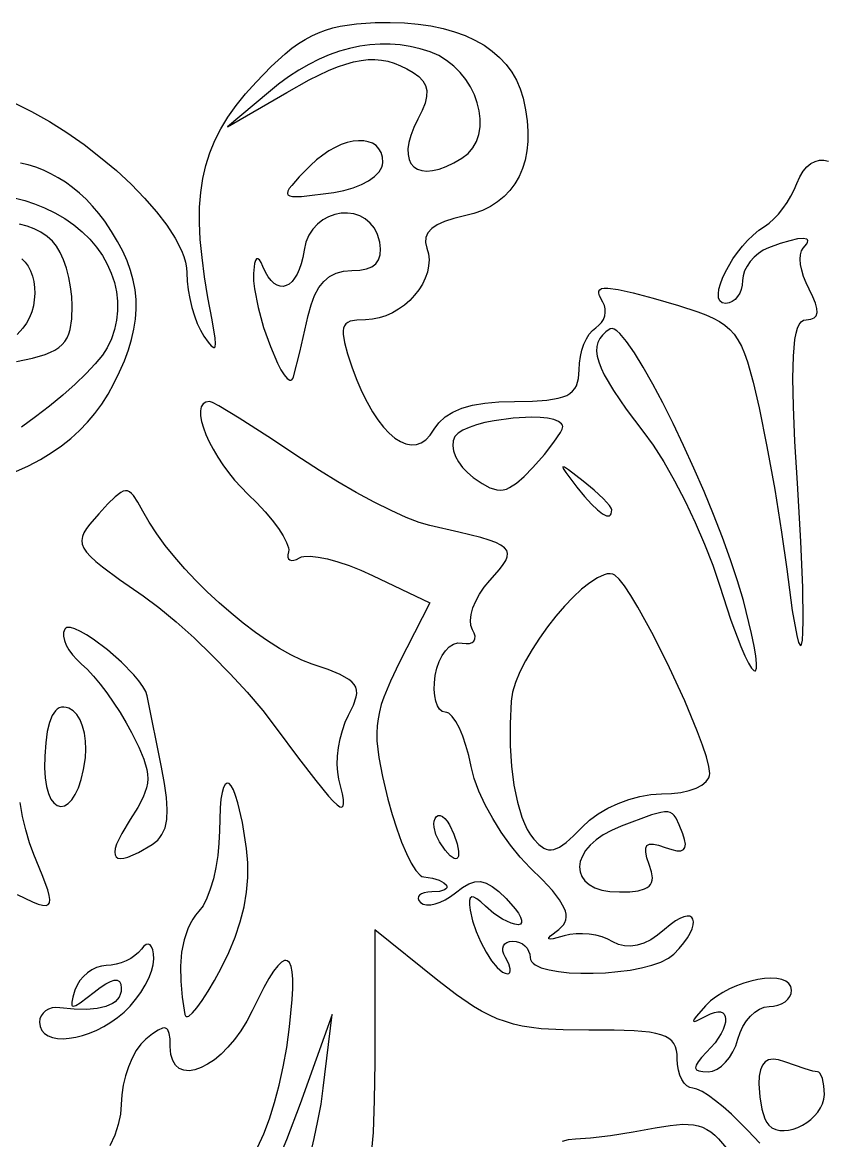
# Model space of a CAD drawing. Header units: millimetres. Extents: x -3.08 to 4.09, y 0 to 4.57.
# Drawn here: x -0.034 to 0.512, y 1.075 to 1.835 of the extents above; entities that cross this region are included whole.
import ezdxf

# ---------------------------------------------------------------- set-up
doc = ezdxf.new("R2010")
doc.units = ezdxf.units.MM

msp = doc.modelspace()

# ---------------------------------------------------------------- linework, layer by layer
at = {"flags": 128}
for points in [[(-0.039614, 1.780695), (-0.027622, 1.774779), (-0.015594, 1.767984), (-0.003678, 1.760439), (0.007979, 1.752275), (0.01923, 1.743622), (0.029927, 1.734609), (0.039923, 1.725367), (0.04907, 1.716026), (0.057221, 1.706715), (0.064229, 1.697565), (0.069946, 1.688706), (0.074225, 1.680268), (0.075779, 1.676247), (0.076918, 1.67238), (0.077624, 1.668683), (0.077878, 1.665173), (0.078144, 1.659553), (0.078836, 1.653653), (0.079909, 1.647649), (0.081314, 1.641717), (0.083005, 1.636033), (0.084935, 1.630773), (0.087056, 1.626113), (0.089323, 1.622229), (0.092232, 1.618154), (0.094475, 1.615561), (0.09607, 1.614488), (0.096632, 1.614535), (0.09704, 1.614977), (0.097403, 1.617067), (0.09718, 1.620797), (0.095059, 1.63334), (0.092191, 1.648492), (0.089881, 1.662566), (0.088143, 1.67565), (0.086994, 1.68783), (0.08645, 1.699191), (0.086527, 1.709819), (0.08724, 1.719802), (0.088606, 1.729225), (0.09064, 1.738175), (0.093358, 1.746737), (0.096777, 1.754997), (0.100912, 1.763043), (0.10578, 1.77096), (0.111395, 1.778834), (0.117774, 1.786751), (0.124934, 1.794798), (0.135233, 1.80543), (0.144718, 1.814089), (0.149274, 1.817737), (0.153768, 1.820964), (0.158248, 1.823792), (0.162762, 1.826246), (0.167356, 1.82835), (0.172079, 1.830126), (0.176978, 1.8316), (0.1821, 1.832794), (0.193203, 1.834441), (0.205767, 1.835257), (0.215961, 1.835375), (0.22569, 1.835019), (0.234942, 1.834197), (0.243706, 1.832914), (0.251969, 1.831176), (0.259719, 1.828989), (0.266944, 1.82636), (0.273632, 1.823295), (0.27977, 1.8198), (0.285348, 1.815881), (0.290352, 1.811544), (0.294771, 1.806796), (0.298592, 1.801642), (0.301804, 1.79609), (0.304394, 1.790144), (0.30635, 1.783812), (0.308033, 1.776045), (0.309116, 1.768563), (0.309611, 1.761384), (0.309525, 1.754526), (0.308868, 1.748008), (0.307648, 1.741847), (0.305876, 1.736062), (0.303559, 1.73067), (0.300707, 1.72569), (0.297329, 1.72114), (0.293433, 1.717038), (0.28903, 1.713402), (0.284128, 1.71025), (0.278736, 1.707601), (0.272862, 1.705472), (0.266517, 1.703882), (0.259174, 1.702152), (0.253019, 1.700137), (0.248048, 1.697836), (0.24426, 1.695246), (0.241652, 1.692366), (0.24022, 1.689194), (0.239963, 1.685728), (0.240878, 1.681965), (0.24199, 1.678031), (0.242397, 1.673974), (0.242145, 1.669845), (0.241277, 1.665695), (0.239838, 1.661579), (0.237874, 1.657547), (0.235429, 1.653651), (0.232547, 1.649944), (0.229273, 1.646478), (0.225652, 1.643305), (0.221729, 1.640478), (0.217548, 1.638047), (0.213154, 1.636066), (0.208592, 1.634586), (0.203907, 1.63366), (0.199142, 1.63334), (0.193294, 1.6331), (0.188925, 1.632226), (0.187276, 1.631478), (0.185973, 1.630484), (0.185009, 1.629216), (0.184375, 1.627644), (0.184063, 1.625739), (0.184067, 1.623472), (0.184986, 1.617736), (0.187069, 1.610205), (0.190253, 1.600646), (0.193432, 1.592155), (0.196796, 1.58434), (0.200314, 1.577223), (0.203956, 1.570828), (0.207691, 1.565179), (0.211487, 1.560297), (0.215313, 1.556207), (0.219139, 1.552932), (0.222933, 1.550495), (0.226664, 1.548919), (0.230302, 1.548228), (0.233816, 1.548444), (0.237174, 1.549592), (0.240345, 1.551694), (0.243298, 1.554773), (0.246003, 1.558854), (0.249184, 1.563356), (0.253356, 1.567232), (0.258543, 1.570489), (0.264765, 1.573137), (0.272047, 1.575182), (0.280411, 1.576633), (0.28988, 1.577498), (0.300475, 1.577784), (0.31271, 1.577984), (0.32254, 1.578662), (0.330205, 1.579936), (0.3333, 1.580832), (0.335942, 1.581922), (0.338163, 1.583219), (0.33999, 1.584738), (0.341455, 1.586494), (0.342587, 1.588501), (0.343415, 1.590775), (0.34397, 1.59333), (0.344378, 1.59934), (0.344609, 1.603819), (0.345269, 1.608271), (0.346314, 1.612579), (0.347696, 1.616628), (0.349369, 1.620301), (0.351286, 1.623481), (0.353402, 1.626051), (0.35567, 1.627896), (0.357807, 1.629507), (0.359549, 1.631418), (0.360875, 1.633559), (0.361765, 1.635857), (0.362199, 1.638243), (0.362156, 1.640646), (0.361616, 1.642993), (0.360559, 1.645215), (0.358279, 1.649597), (0.35782, 1.651299), (0.357866, 1.652672), (0.358456, 1.653715), (0.359629, 1.654426), (0.361423, 1.654803), (0.363878, 1.654843), (0.370925, 1.653911), (0.381078, 1.651613), (0.394649, 1.647937), (0.411948, 1.642868), (0.425072, 1.638665), (0.43056, 1.636594), (0.435412, 1.634439), (0.439692, 1.632121), (0.443462, 1.629562), (0.446783, 1.626683), (0.449717, 1.623406), (0.452326, 1.619652), (0.454671, 1.615342), (0.456816, 1.610399), (0.458821, 1.604743), (0.46266, 1.590979), (0.466684, 1.573423), (0.471987, 1.54722), (0.477298, 1.517837), (0.482, 1.488865), (0.485475, 1.463896), (0.489252, 1.435801), (0.492316, 1.418678), (0.493564, 1.414096), (0.494614, 1.412096), (0.495063, 1.412047), (0.49546, 1.412624), (0.496093, 1.415625), (0.496509, 1.421046), (0.4967, 1.428833), (0.496382, 1.45129), (0.495084, 1.482566), (0.492753, 1.522229)], [(0.264795, 1.74309), (0.268917, 1.746319), (0.272179, 1.750156), (0.274607, 1.754509), (0.27623, 1.759282), (0.277077, 1.764383), (0.277174, 1.769717), (0.276551, 1.77519), (0.275236, 1.78071), (0.273256, 1.786181), (0.27064, 1.791511), (0.267416, 1.796605), (0.263611, 1.801369), (0.259255, 1.805711), (0.254375, 1.809535), (0.248999, 1.812748), (0.243156, 1.815257), (0.236416, 1.817354), (0.229638, 1.818937), (0.222826, 1.820008), (0.215984, 1.820568), (0.209117, 1.820618), (0.20223, 1.820159), (0.195328, 1.819192), (0.188415, 1.817718), (0.181495, 1.815739), (0.174573, 1.813256), (0.167655, 1.810269), (0.160744, 1.80678), (0.153845, 1.80279), (0.146963, 1.7983), (0.140102, 1.793312), (0.133267, 1.787826), (0.105489, 1.764479), (0.145684, 1.787798), (0.160917, 1.796232), (0.174195, 1.802631), (0.180205, 1.805084), (0.185853, 1.807049), (0.19118, 1.80853), (0.196229, 1.809536), (0.201041, 1.810073), (0.205658, 1.810147), (0.210123, 1.809765), (0.214477, 1.808933), (0.218762, 1.807659), (0.223021, 1.805948), (0.227296, 1.803807), (0.231628, 1.801243), (0.23539, 1.798502), (0.23817, 1.795609), (0.239979, 1.792466), (0.240826, 1.788974), (0.240722, 1.785034), (0.239675, 1.780549), (0.237696, 1.77542), (0.234795, 1.769548), (0.232024, 1.763857), (0.230002, 1.75859), (0.228701, 1.753772), (0.228092, 1.749428), (0.228148, 1.745581), (0.228843, 1.742257), (0.230147, 1.739479), (0.232034, 1.737272), (0.234477, 1.735661), (0.237446, 1.734668), (0.240916, 1.73432), (0.244857, 1.73464), (0.249244, 1.735653), (0.254047, 1.737382), (0.25924, 1.739853), (0.264795, 1.74309)], [(0.211045, 1.740146), (0.210729, 1.74377), (0.209816, 1.746885), (0.208353, 1.749491), (0.206391, 1.751592), (0.203979, 1.753189), (0.201166, 1.754284), (0.198001, 1.754879), (0.194534, 1.754977), (0.190815, 1.754579), (0.186891, 1.753688), (0.182814, 1.752305), (0.178631, 1.750433), (0.174392, 1.748073), (0.170148, 1.745228), (0.165946, 1.7419), (0.161837, 1.73809), (0.154256, 1.730395), (0.149075, 1.724629), (0.147436, 1.72241), (0.146459, 1.720602), (0.146166, 1.719181), (0.146576, 1.718123), (0.147712, 1.717404), (0.149593, 1.717), (0.155676, 1.717041), (0.177712, 1.719854), (0.184499, 1.721158), (0.190789, 1.722968), (0.196455, 1.725206), (0.201373, 1.727797), (0.205416, 1.730662), (0.20846, 1.733727), (0.210378, 1.736914), (0.210875, 1.738529), (0.211045, 1.740146)], [(0.492753, 1.522229), (0.491059, 1.550646), (0.490029, 1.57433), (0.489678, 1.593573), (0.490022, 1.608665), (0.491077, 1.619896), (0.491875, 1.624156), (0.492857, 1.627559), (0.494024, 1.630143), (0.495378, 1.631943), (0.496921, 1.632997), (0.498656, 1.63334), (0.501774, 1.633623), (0.504067, 1.634494), (0.505539, 1.635991), (0.506194, 1.638147), (0.506035, 1.641), (0.505066, 1.644584), (0.50329, 1.648936), (0.500712, 1.65409), (0.498623, 1.658408), (0.49695, 1.662712), (0.495712, 1.666888), (0.494923, 1.670823), (0.494603, 1.674402), (0.494766, 1.677512), (0.495431, 1.680038), (0.496614, 1.681868), (0.499081, 1.684785), (0.499681, 1.685935), (0.499869, 1.68688), (0.499655, 1.687619), (0.499045, 1.688152), (0.496675, 1.6886), (0.492825, 1.688225), (0.487562, 1.687024), (0.480951, 1.684998), (0.473059, 1.682146), (0.469528, 1.680475), (0.466235, 1.678306), (0.463252, 1.67573), (0.460649, 1.672837), (0.4585, 1.669718), (0.456875, 1.666466), (0.455848, 1.66317), (0.455489, 1.659923), (0.455254, 1.656814), (0.454581, 1.653914), (0.453517, 1.651286), (0.452109, 1.648994), (0.450405, 1.647102), (0.448452, 1.645671), (0.446298, 1.644767), (0.443989, 1.644451), (0.441654, 1.644899), (0.44008, 1.64618), (0.439217, 1.648194), (0.439016, 1.650844), (0.439429, 1.654034), (0.440405, 1.657664), (0.441896, 1.661638), (0.443852, 1.665857), (0.448964, 1.674643), (0.452021, 1.679014), (0.455347, 1.68324), (0.458892, 1.687224), (0.462607, 1.690867), (0.466443, 1.694073), (0.47035, 1.696743), (0.473435, 1.698929), (0.476608, 1.701773), (0.479778, 1.705154), (0.482856, 1.708953), (0.48575, 1.713049), (0.488372, 1.717323), (0.49063, 1.721654), (0.492434, 1.725923), (0.494419, 1.730464), (0.496702, 1.734213), (0.49923, 1.737186), (0.501952, 1.739401), (0.504819, 1.740875), (0.507778, 1.741625), (0.510779, 1.741667), (0.513771, 1.741019)], [(-0.038267, 1.530134), (-0.029691, 1.534132), (-0.02171, 1.538361), (-0.014294, 1.54284), (-0.007412, 1.547589), (-0.001036, 1.552626), (0.004865, 1.557972), (0.01032, 1.563644), (0.015359, 1.569663), (0.020013, 1.576048), (0.02431, 1.582818), (0.028281, 1.589993), (0.032118, 1.597819), (0.035398, 1.605393), (0.03812, 1.612743), (0.040283, 1.619895), (0.041884, 1.626877), (0.042922, 1.633715), (0.043396, 1.640438), (0.043304, 1.647073), (0.042644, 1.653645), (0.041415, 1.660184), (0.039616, 1.666715), (0.037244, 1.673266), (0.034298, 1.679865), (0.030777, 1.686537), (0.02668, 1.693312), (0.022003, 1.700215), (0.017957, 1.705578), (0.013738, 1.710562), (0.009357, 1.715168), (0.00483, 1.719396), (0.000168, 1.723248), (-0.004615, 1.726725), (-0.009505, 1.729828), (-0.01449, 1.732557), (-0.019556, 1.734914), (-0.024689, 1.7369), (-0.029877, 1.738515), (-0.035106, 1.739762)], [(-0.038522, 1.716015), (-0.032187, 1.714367), (-0.02565, 1.712133), (-0.018894, 1.709317), (-0.0119, 1.705923), (-0.005126, 1.702054), (0.001116, 1.697743), (0.00681, 1.693033), (0.011941, 1.687963), (0.016493, 1.682577), (0.020449, 1.676913), (0.023794, 1.671015), (0.026512, 1.664922), (0.028587, 1.658675), (0.030003, 1.652317), (0.030744, 1.645888), (0.030794, 1.639429), (0.030137, 1.632982), (0.028758, 1.626586), (0.02664, 1.620285), (0.023767, 1.614118), (0.020517, 1.609178), (0.015635, 1.603287), (0.009359, 1.596665), (0.001929, 1.589533), (-0.006418, 1.582111), (-0.015442, 1.57462), (-0.024904, 1.56728), (-0.034566, 1.560312)], [(0.160281, 1.636118), (0.162245, 1.643524), (0.164645, 1.649845), (0.167512, 1.655112), (0.170873, 1.659354), (0.174758, 1.662601), (0.179197, 1.664883), (0.184218, 1.666231), (0.18985, 1.666673), (0.195298, 1.666958), (0.199838, 1.667823), (0.203487, 1.669284), (0.20626, 1.671359), (0.208174, 1.674063), (0.209245, 1.677414), (0.209488, 1.681426), (0.20892, 1.686118), (0.207465, 1.691199), (0.205276, 1.695502), (0.202459, 1.699039), (0.199122, 1.701822), (0.195372, 1.703861), (0.191316, 1.705169), (0.187062, 1.705757), (0.182715, 1.705637), (0.178384, 1.70482), (0.174175, 1.703317), (0.170195, 1.701141), (0.166553, 1.698303), (0.163354, 1.694815), (0.160705, 1.690687), (0.158715, 1.685933), (0.157489, 1.680562), (0.156637, 1.675708), (0.155545, 1.671361), (0.154239, 1.667531), (0.152745, 1.664228), (0.151089, 1.661463), (0.149296, 1.659246), (0.147392, 1.657587), (0.145403, 1.656496), (0.143354, 1.655984), (0.141271, 1.65606), (0.13918, 1.656735), (0.137107, 1.658019), (0.135076, 1.659923), (0.133115, 1.662456), (0.131249, 1.665628), (0.129503, 1.669451), (0.128254, 1.672178), (0.127109, 1.673936), (0.126078, 1.674735), (0.125173, 1.674581), (0.124405, 1.673485), (0.123784, 1.671453), (0.123031, 1.664618), (0.123106, 1.659785), (0.123702, 1.654227), (0.126201, 1.641609), (0.130004, 1.628109), (0.134588, 1.615071), (0.139431, 1.603841), (0.141786, 1.599324), (0.14401, 1.595764), (0.146036, 1.593329), (0.1478, 1.592186), (0.148564, 1.592152), (0.149237, 1.592504), (0.149812, 1.593263), (0.150281, 1.594451), (0.154562, 1.611274), (0.160281, 1.636118)], [(-0.037997, 1.605007), (-0.027104, 1.607298), (-0.018459, 1.609793), (-0.014903, 1.611194), (-0.011817, 1.612737), (-0.00917, 1.614453), (-0.006933, 1.616373), (-0.005073, 1.618527), (-0.003561, 1.620946), (-0.002365, 1.62366), (-0.001456, 1.6267), (-0.000373, 1.63388), (-0.000066, 1.642729), (-0.000338, 1.649149), (-0.001118, 1.655666), (-0.002351, 1.662097), (-0.003983, 1.668264), (-0.005958, 1.673985), (-0.008222, 1.67908), (-0.010721, 1.68337), (-0.0134, 1.686673), (-0.017145, 1.689931), (-0.021332, 1.692706), (-0.025895, 1.695002), (-0.030767, 1.696821), (-0.035884, 1.698169)], [(-0.034262, 1.674637), (-0.031989, 1.672378), (-0.030038, 1.669633), (-0.02842, 1.666472), (-0.02715, 1.662967), (-0.02624, 1.659189), (-0.025704, 1.655208), (-0.025554, 1.651096), (-0.025805, 1.646924), (-0.026469, 1.642763), (-0.02756, 1.638683), (-0.029091, 1.634757), (-0.031075, 1.631054), (-0.033525, 1.627646), (-0.03753, 1.623321)], [(0.456003, 1.442534), (0.452117, 1.455813), (0.447366, 1.470144), (0.441885, 1.485251), (0.435809, 1.50086), (0.429272, 1.516695), (0.42241, 1.532481), (0.415357, 1.547944), (0.408248, 1.562807), (0.401218, 1.576796), (0.394402, 1.589636), (0.387935, 1.601051), (0.38195, 1.610767), (0.376585, 1.618508), (0.371972, 1.623999), (0.36999, 1.625815), (0.368247, 1.626965), (0.36676, 1.627416), (0.365545, 1.627132), (0.36266, 1.625116), (0.3603, 1.622934), (0.358474, 1.620556), (0.357192, 1.617949), (0.356463, 1.615084), (0.356298, 1.611929), (0.356706, 1.608454), (0.357698, 1.604628), (0.359282, 1.60042), (0.36147, 1.5958), (0.367693, 1.585198), (0.376447, 1.572576), (0.387809, 1.557687), (0.394699, 1.548148), (0.401904, 1.536732), (0.409211, 1.52387), (0.416406, 1.509991), (0.423275, 1.495526), (0.429606, 1.480904), (0.435183, 1.466555), (0.439795, 1.452909), (0.447594, 1.429078), (0.454265, 1.411353), (0.457096, 1.404831), (0.459547, 1.399899), (0.461586, 1.396576), (0.46318, 1.394883), (0.4638, 1.394655), (0.464297, 1.394842), (0.464903, 1.396473), (0.464967, 1.399796), (0.464455, 1.404833), (0.463335, 1.411605), (0.461575, 1.420132), (0.456003, 1.442534)], [(0.294378, 1.200007), (0.293238, 1.202239), (0.292638, 1.204321), (0.292558, 1.206208), (0.292979, 1.207854), (0.29388, 1.209213), (0.295241, 1.210241), (0.297044, 1.210891), (0.299267, 1.211118), (0.301631, 1.210891), (0.303838, 1.210241), (0.305838, 1.209213), (0.307583, 1.207854), (0.309025, 1.206208), (0.310115, 1.204321), (0.310804, 1.202239), (0.311045, 1.200007), (0.31128, 1.198584), (0.311966, 1.197264), (0.313078, 1.196046), (0.314587, 1.194928), (0.31869, 1.192995), (0.324061, 1.191459), (0.330483, 1.190316), (0.337742, 1.18956), (0.34562, 1.189186), (0.353903, 1.189191), (0.362374, 1.189568), (0.370817, 1.190312), (0.379018, 1.19142), (0.38676, 1.192886), (0.393827, 1.194704), (0.400004, 1.196871), (0.405074, 1.199381), (0.408823, 1.202229), (0.412488, 1.206131), (0.415536, 1.209849), (0.417984, 1.213343), (0.419846, 1.216568), (0.42114, 1.219484), (0.421881, 1.222046), (0.422086, 1.224214), (0.421771, 1.225944), (0.420951, 1.227195), (0.419643, 1.227923), (0.417863, 1.228086), (0.415627, 1.227643), (0.412952, 1.22655), (0.409853, 1.224765), (0.406346, 1.222247), (0.402448, 1.218951), (0.397738, 1.215083), (0.393048, 1.212007), (0.388414, 1.20973), (0.383873, 1.208262), (0.37946, 1.207611), (0.375211, 1.207785), (0.371163, 1.208794), (0.36735, 1.210646), (0.363895, 1.212444), (0.359974, 1.213902), (0.355723, 1.215004), (0.351278, 1.215732), (0.346773, 1.216071), (0.342347, 1.216005), (0.338133, 1.215517), (0.334267, 1.21459), (0.326867, 1.212568), (0.324801, 1.21232), (0.323814, 1.212593), (0.3239, 1.213396), (0.32505, 1.214738), (0.330517, 1.219076), (0.332293, 1.220525), (0.333704, 1.222057), (0.334744, 1.22369), (0.335405, 1.225437), (0.33568, 1.227315), (0.335562, 1.229339), (0.335044, 1.231523), (0.33412, 1.233883), (0.33102, 1.239195), (0.326207, 1.245394), (0.319623, 1.252606), (0.311212, 1.260951), (0.304395, 1.268101), (0.297762, 1.276229), (0.291478, 1.285052), (0.285708, 1.294288), (0.280616, 1.303656), (0.276368, 1.312873), (0.273127, 1.321658), (0.271059, 1.329729), (0.269447, 1.33715), (0.267524, 1.344074), (0.265362, 1.350348), (0.263033, 1.355821), (0.260608, 1.360342), (0.258158, 1.363758), (0.255757, 1.365919), (0.254597, 1.366482), (0.253475, 1.366673), (0.251413, 1.367184), (0.24964, 1.368646), (0.248185, 1.370958), (0.247074, 1.374017), (0.246337, 1.377721), (0.246001, 1.381966), (0.246093, 1.386651), (0.246642, 1.391673), (0.247703, 1.396633), (0.249263, 1.401139), (0.251248, 1.405102), (0.253581, 1.408432), (0.256189, 1.411038), (0.258996, 1.412832), (0.261926, 1.413721), (0.264906, 1.413618), (0.267668, 1.413246), (0.269947, 1.413376), (0.271714, 1.413972), (0.272941, 1.414996), (0.2736, 1.416413), (0.273664, 1.418184), (0.273104, 1.420274), (0.271892, 1.422646), (0.270784, 1.425509), (0.27051, 1.429021), (0.271022, 1.433042), (0.272272, 1.437437), (0.274212, 1.442069), (0.276792, 1.446802), (0.279966, 1.451498), (0.283684, 1.456021), (0.290378, 1.463693), (0.29281, 1.466888), (0.29456, 1.469722), (0.295575, 1.472243), (0.295801, 1.474501), (0.295184, 1.476545), (0.293672, 1.478423), (0.291209, 1.480186), (0.287744, 1.481882), (0.283221, 1.483561), (0.277588, 1.485271), (0.262776, 1.488982), (0.242878, 1.493409), (0.235812, 1.495484), (0.226933, 1.498958), (0.216601, 1.503646), (0.205172, 1.509363), (0.193004, 1.51592), (0.180454, 1.523134), (0.167881, 1.530817), (0.155642, 1.538784), (0.132796, 1.553925), (0.113416, 1.566326), (0.099552, 1.574706), (0.095329, 1.576988), (0.093253, 1.577784), (0.090684, 1.57734), (0.088828, 1.57606), (0.087653, 1.574024), (0.087126, 1.57131), (0.087215, 1.567999), (0.087885, 1.564169), (0.089105, 1.5599), (0.090842, 1.555271), (0.093062, 1.550361), (0.095732, 1.54525), (0.098821, 1.540017), (0.102294, 1.534741), (0.10612, 1.529502), (0.110264, 1.524379), (0.114694, 1.519452), (0.119378, 1.514798), (0.125454, 1.50884), (0.131001, 1.502864), (0.135908, 1.49703), (0.140061, 1.4915), (0.143347, 1.486433), (0.145654, 1.48199), (0.146868, 1.478331), (0.147031, 1.476846), (0.146878, 1.475618), (0.146481, 1.473621), (0.14653, 1.472018), (0.146993, 1.470823), (0.14784, 1.470055), (0.14904, 1.46973), (0.150562, 1.469864), (0.152375, 1.470474), (0.154448, 1.471576), (0.155733, 1.472149), (0.157379, 1.472516), (0.161651, 1.47266), (0.16706, 1.472056), (0.173404, 1.470755), (0.180479, 1.468804), (0.188082, 1.466254), (0.19601, 1.463152), (0.204059, 1.459548), (0.243045, 1.440965), (0.222184, 1.400062), (0.216141, 1.387665), (0.211663, 1.376855), (0.209994, 1.371834), (0.208694, 1.366956), (0.207757, 1.362136), (0.207177, 1.35729), (0.206945, 1.352333), (0.207055, 1.34718), (0.208274, 1.335951), (0.210775, 1.322924), (0.214503, 1.307423), (0.217383, 1.297013), (0.220508, 1.287262), (0.223779, 1.278384), (0.227095, 1.270599), (0.230358, 1.264121), (0.233466, 1.259167), (0.236321, 1.255955), (0.237622, 1.25507), (0.238823, 1.254701), (0.244732, 1.253814), (0.249353, 1.252443), (0.252584, 1.250774), (0.254324, 1.248993), (0.254605, 1.248118), (0.254475, 1.247284), (0.253922, 1.246515), (0.252934, 1.245834), (0.249602, 1.244828), (0.244378, 1.244451), (0.241546, 1.244305), (0.239186, 1.243886), (0.237329, 1.243225), (0.236007, 1.24235), (0.235251, 1.241292), (0.235093, 1.24008), (0.235565, 1.238743), (0.236698, 1.237312), (0.238472, 1.236159), (0.240784, 1.235627), (0.243534, 1.23569), (0.246626, 1.236321), (0.249963, 1.237491), (0.253446, 1.239174), (0.256978, 1.241341), (0.260462, 1.243965), (0.265207, 1.247581), (0.269483, 1.250061), (0.273462, 1.251386), (0.277312, 1.251536), (0.281206, 1.250492), (0.285313, 1.248233), (0.289804, 1.24474), (0.29485, 1.239993), (0.300989, 1.233092), (0.303112, 1.230075), (0.304561, 1.227444), (0.305301, 1.225271), (0.305302, 1.223629), (0.304528, 1.222591), (0.302948, 1.222229), (0.300744, 1.222485), (0.298194, 1.22322), (0.292416, 1.225918), (0.286342, 1.229911), (0.280698, 1.234784), (0.277503, 1.237817), (0.274911, 1.239899), (0.272893, 1.241023), (0.271423, 1.241182), (0.270473, 1.240367), (0.270014, 1.238572), (0.27002, 1.235787), (0.270462, 1.232007), (0.272008, 1.224942), (0.274449, 1.217612), (0.277568, 1.210389), (0.281146, 1.203644), (0.284964, 1.19775), (0.288805, 1.193079), (0.292451, 1.190003), (0.294133, 1.18918), (0.295684, 1.188896), (0.29666, 1.189122), (0.2973, 1.189772), (0.29761, 1.1908), (0.297593, 1.192159), (0.296606, 1.195692), (0.294378, 1.200007)], [(0.333267, 1.560646), (0.333079, 1.561703), (0.332529, 1.562657), (0.330437, 1.564267), (0.32717, 1.56549), (0.322909, 1.566344), (0.317836, 1.566846), (0.312129, 1.567012), (0.299541, 1.566402), (0.28659, 1.56465), (0.28043, 1.563387), (0.27472, 1.561888), (0.269642, 1.56017), (0.265376, 1.558249), (0.262103, 1.556143), (0.260003, 1.553868), (0.258827, 1.550996), (0.258536, 1.547728), (0.259078, 1.544177), (0.260401, 1.540458), (0.262454, 1.536684), (0.265185, 1.532969), (0.268543, 1.529428), (0.272475, 1.526173), (0.278546, 1.52201), (0.283778, 1.519185), (0.286165, 1.51829), (0.288446, 1.517747), (0.290656, 1.517561), (0.29283, 1.517739), (0.295001, 1.518287), (0.297205, 1.51921), (0.30185, 1.522205), (0.307042, 1.52677), (0.313059, 1.532951), (0.320904, 1.541841), (0.32733, 1.550027), (0.331672, 1.5566), (0.332855, 1.558995), (0.333267, 1.560646)], [(0.3666, 1.504201), (0.366204, 1.505354), (0.365066, 1.507032), (0.360889, 1.511642), (0.354706, 1.517393), (0.347156, 1.523646), (0.337122, 1.531299), (0.33444, 1.533039), (0.333267, 1.53334), (0.333568, 1.532167), (0.335308, 1.529485), (0.342962, 1.519451), (0.348144, 1.513105), (0.352778, 1.507971), (0.356819, 1.504077), (0.360224, 1.501451), (0.362948, 1.500122), (0.364041, 1.499953), (0.364948, 1.500119), (0.365663, 1.500623), (0.36618, 1.501469), (0.3666, 1.504201)], [(0.181225, 1.32109), (0.180361, 1.325785), (0.180031, 1.331054), (0.180207, 1.336718), (0.180864, 1.342597), (0.181974, 1.348512), (0.183511, 1.354285), (0.185446, 1.359737), (0.187753, 1.364687), (0.191075, 1.37144), (0.192938, 1.376977), (0.193263, 1.379372), (0.193154, 1.381561), (0.192585, 1.383578), (0.191534, 1.385455), (0.189978, 1.387224), (0.187893, 1.38892), (0.182042, 1.392218), (0.173794, 1.395614), (0.162962, 1.399368), (0.15595, 1.402064), (0.148508, 1.405633), (0.140724, 1.409995), (0.132684, 1.415072), (0.124475, 1.420786), (0.116185, 1.427058), (0.1079, 1.433809), (0.099708, 1.440962), (0.091695, 1.448437), (0.083948, 1.456156), (0.076555, 1.46404), (0.069602, 1.472012), (0.063177, 1.479993), (0.057365, 1.487903), (0.052255, 1.495666), (0.047934, 1.503201), (0.044551, 1.509388), (0.041662, 1.51378), (0.040309, 1.515297), (0.038968, 1.51636), (0.0376, 1.516965), (0.036168, 1.517111), (0.034635, 1.516795), (0.032964, 1.516015), (0.029057, 1.513057), (0.024146, 1.508217), (0.017934, 1.501479), (0.011831, 1.494446), (0.009578, 1.491415), (0.00791, 1.48861), (0.006868, 1.485957), (0.006491, 1.483382), (0.006818, 1.480812), (0.00789, 1.478173), (0.009747, 1.475392), (0.012427, 1.472394), (0.015972, 1.469107), (0.02042, 1.465455), (0.032187, 1.456768), (0.048045, 1.445743), (0.058853, 1.437741), (0.070552, 1.428076), (0.08277, 1.417115), (0.095135, 1.405229), (0.107276, 1.392785), (0.118822, 1.380153), (0.129401, 1.367701), (0.138642, 1.355798), (0.153735, 1.335414), (0.165442, 1.320098), (0.17406, 1.309609), (0.177304, 1.306099), (0.179887, 1.303705), (0.181846, 1.302396), (0.183219, 1.302143), (0.184043, 1.302915), (0.184355, 1.304681), (0.184192, 1.307412), (0.183591, 1.311078), (0.181225, 1.32109)], [(0.400364, 1.311118), (0.407223, 1.311386), (0.4135, 1.312161), (0.419092, 1.313399), (0.423896, 1.315057), (0.427807, 1.31709), (0.430724, 1.319456), (0.432541, 1.322109), (0.433005, 1.32353), (0.433156, 1.325007), (0.432554, 1.329721), (0.430891, 1.336194), (0.428297, 1.344155), (0.424902, 1.353333), (0.416223, 1.374256), (0.405892, 1.396797), (0.394944, 1.418787), (0.384414, 1.438059), (0.37963, 1.446), (0.375338, 1.452448), (0.37167, 1.457133), (0.368753, 1.459784), (0.367227, 1.460446), (0.365494, 1.460694), (0.36357, 1.460548), (0.361472, 1.460027), (0.356816, 1.457944), (0.351659, 1.454603), (0.346129, 1.450162), (0.34036, 1.44478), (0.33448, 1.438616), (0.328621, 1.43183), (0.322914, 1.424578), (0.31749, 1.417021), (0.312478, 1.409317), (0.308011, 1.401624), (0.304219, 1.394102), (0.301232, 1.386909), (0.299181, 1.380204), (0.298198, 1.374146), (0.297486, 1.358637), (0.297589, 1.343817), (0.298476, 1.329881), (0.300113, 1.317026), (0.302468, 1.305449), (0.305508, 1.295347), (0.307276, 1.29091), (0.309202, 1.286916), (0.311284, 1.283389), (0.313517, 1.280354), (0.316974, 1.276673), (0.320313, 1.274259), (0.321986, 1.27354), (0.323686, 1.273152), (0.325434, 1.273101), (0.327248, 1.27339), (0.331152, 1.275012), (0.33555, 1.278055), (0.340598, 1.282559), (0.346448, 1.288562), (0.351432, 1.29322), (0.357284, 1.297506), (0.363821, 1.301345), (0.370859, 1.304658), (0.378216, 1.307368), (0.385707, 1.3094), (0.393151, 1.310676), (0.400364, 1.311118)], [(0.05417, 1.276729), (0.058013, 1.279761), (0.059595, 1.281537), (0.060952, 1.28351), (0.063003, 1.288123), (0.064186, 1.293748), (0.064517, 1.300534), (0.064016, 1.308629), (0.062699, 1.318182), (0.060587, 1.32934), (0.050795, 1.377784), (0.049858, 1.380742), (0.047967, 1.38418), (0.045254, 1.387992), (0.041849, 1.39207), (0.033493, 1.400603), (0.023949, 1.408925), (0.014268, 1.416186), (0.009704, 1.419152), (0.0055, 1.421532), (0.001787, 1.423222), (-0.001304, 1.424113), (-0.003642, 1.4241), (-0.004487, 1.423721), (-0.005094, 1.423076), (-0.005918, 1.420886), (-0.006003, 1.418277), (-0.005398, 1.415346), (-0.00415, 1.412192), (-0.002305, 1.408913), (0.00009, 1.405605), (0.002986, 1.402368), (0.006337, 1.399298), (0.010147, 1.395759), (0.014359, 1.391186), (0.018834, 1.38577), (0.023432, 1.379703), (0.03244, 1.366378), (0.036571, 1.359504), (0.040267, 1.352743), (0.045156, 1.342908), (0.048629, 1.334723), (0.050678, 1.327711), (0.051166, 1.324497), (0.051295, 1.321397), (0.051064, 1.318353), (0.050472, 1.315305), (0.048201, 1.30896), (0.044473, 1.301884), (0.039281, 1.293604), (0.033612, 1.284248), (0.03015, 1.276901), (0.029238, 1.27399), (0.028867, 1.271592), (0.029034, 1.269712), (0.029736, 1.268354), (0.030968, 1.267521), (0.032728, 1.267217), (0.035012, 1.267447), (0.037816, 1.268213), (0.044973, 1.271373), (0.05417, 1.276729)], [(0.008864, 1.335548), (0.009256, 1.341396), (0.009054, 1.347041), (0.0083, 1.352352), (0.007038, 1.357199), (0.005309, 1.361452), (0.003157, 1.36498), (0.000624, 1.367653), (-0.002247, 1.36934), (-0.004058, 1.369887), (-0.005759, 1.370102), (-0.00735, 1.369984), (-0.008833, 1.36953), (-0.01021, 1.368736), (-0.011483, 1.367599), (-0.013719, 1.364286), (-0.015554, 1.359568), (-0.017001, 1.35342), (-0.01807, 1.34582), (-0.018775, 1.336743), (-0.018916, 1.328862), (-0.018492, 1.322008), (-0.017568, 1.316185), (-0.016214, 1.311394), (-0.014497, 1.307639), (-0.012486, 1.304923), (-0.010247, 1.303249), (-0.007851, 1.302619), (-0.005364, 1.303038), (-0.002854, 1.304507), (-0.000391, 1.307029), (0.00196, 1.310608), (0.004128, 1.315246), (0.006047, 1.320947), (0.007649, 1.327714), (0.008864, 1.335548)], [(0.118489, 1.273937), (0.115634, 1.291718), (0.112567, 1.305086), (0.11101, 1.310078), (0.109469, 1.313923), (0.107966, 1.316605), (0.106524, 1.318109), (0.105166, 1.318421), (0.103915, 1.317526), (0.102794, 1.31541), (0.101825, 1.312056), (0.101032, 1.307451), (0.100437, 1.30158), (0.099934, 1.285979), (0.09965, 1.277654), (0.098838, 1.269309), (0.097553, 1.261167), (0.095854, 1.253453), (0.093796, 1.24639), (0.091438, 1.240203), (0.088835, 1.235117), (0.086045, 1.231354), (0.083823, 1.228761), (0.081816, 1.225904), (0.080023, 1.222787), (0.078445, 1.219417), (0.075939, 1.211935), (0.074302, 1.203501), (0.07354, 1.19416), (0.073658, 1.183953), (0.074663, 1.172925), (0.076559, 1.161118), (0.076892, 1.160207), (0.077445, 1.159756), (0.078205, 1.159749), (0.079161, 1.160169), (0.081604, 1.162227), (0.084675, 1.1658), (0.088271, 1.170759), (0.092291, 1.176975), (0.096634, 1.184318), (0.101198, 1.192659), (0.106373, 1.203234), (0.11069, 1.213705), (0.114148, 1.224063), (0.116745, 1.234304), (0.118478, 1.244418), (0.119348, 1.2544), (0.119352, 1.264242), (0.118489, 1.273937)], [(-0.037527, 1.24269), (-0.027155, 1.237775), (-0.02326, 1.236263), (-0.020177, 1.235417), (-0.01787, 1.235267), (-0.016304, 1.23584), (-0.015443, 1.237164), (-0.01525, 1.239268), (-0.01569, 1.242179), (-0.016727, 1.245925), (-0.020446, 1.256037), (-0.026122, 1.269826), (-0.029087, 1.277825), (-0.031661, 1.286589), (-0.033803, 1.295835), (-0.035469, 1.305276)], [(0.249475, 1.278521), (0.247049, 1.283538), (0.245857, 1.288444), (0.245746, 1.290678), (0.245968, 1.292673), (0.246532, 1.294357), (0.247448, 1.295659), (0.248643, 1.296375), (0.250018, 1.296365), (0.251525, 1.295679), (0.253114, 1.294366), (0.254738, 1.292474), (0.256346, 1.290052), (0.259323, 1.283812), (0.261506, 1.277235), (0.262495, 1.272231), (0.262398, 1.268859), (0.261977, 1.267803), (0.261326, 1.267177), (0.260458, 1.266988), (0.259388, 1.267243), (0.256694, 1.269117), (0.253353, 1.272856), (0.249475, 1.278521)], [(0.3921, 1.263034), (0.390479, 1.267748), (0.389648, 1.271465), (0.389636, 1.274218), (0.390477, 1.276041), (0.392201, 1.276969), (0.394841, 1.277034), (0.398426, 1.276272), (0.402989, 1.274715), (0.407321, 1.273249), (0.410807, 1.272505), (0.413463, 1.272495), (0.415304, 1.273232), (0.416346, 1.274729), (0.416605, 1.276996), (0.416096, 1.280048), (0.414837, 1.283896), (0.412404, 1.290174), (0.410247, 1.294712), (0.409104, 1.296349), (0.407827, 1.297576), (0.406349, 1.298402), (0.404602, 1.298835), (0.40252, 1.298883), (0.400035, 1.298555), (0.393585, 1.296804), (0.372878, 1.289159), (0.366361, 1.286339), (0.360696, 1.283199), (0.355885, 1.279809), (0.35193, 1.276238), (0.348832, 1.272556), (0.346593, 1.268831), (0.345214, 1.265132), (0.344698, 1.261529), (0.345045, 1.258091), (0.346258, 1.254887), (0.348339, 1.251987), (0.351288, 1.249458), (0.355108, 1.247371), (0.359801, 1.245795), (0.365367, 1.244799), (0.371809, 1.244451), (0.378955, 1.244664), (0.384639, 1.245347), (0.388935, 1.246566), (0.390584, 1.247398), (0.391913, 1.248389), (0.392931, 1.249547), (0.393646, 1.25088), (0.394069, 1.252398), (0.394207, 1.254107), (0.393668, 1.258137), (0.3921, 1.263034)], [(0.467221, 1.073782), (0.459087, 1.082298), (0.44787, 1.093487), (0.442344, 1.098381), (0.43708, 1.102651), (0.432229, 1.106178), (0.427946, 1.108843), (0.424384, 1.110529), (0.421698, 1.111118), (0.419557, 1.111527), (0.417561, 1.112698), (0.415751, 1.114551), (0.414173, 1.117001), (0.41287, 1.119969), (0.411885, 1.12337), (0.411262, 1.127123), (0.411045, 1.131146), (0.410927, 1.134155), (0.410543, 1.136854), (0.409846, 1.139259), (0.40879, 1.141385), (0.407327, 1.143246), (0.405412, 1.144858), (0.402997, 1.146235), (0.400036, 1.147394), (0.396483, 1.148348), (0.39229, 1.149114), (0.381801, 1.15014), (0.368195, 1.150591), (0.3511, 1.15059), (0.333568, 1.150702), (0.31869, 1.151558), (0.31204, 1.152332), (0.305807, 1.153373), (0.299909, 1.154708), (0.294264, 1.156364), (0.288788, 1.158368), (0.283401, 1.160747), (0.278019, 1.163528), (0.272561, 1.166738), (0.261088, 1.174554), (0.248323, 1.184409), (0.205489, 1.218812), (0.205489, 1.128826), (0.205229, 1.103009), (0.204339, 1.080961), (0.202652, 1.061832)], [(0.03517, 1.16284), (0.039245, 1.166895), (0.043041, 1.171377), (0.046475, 1.176138), (0.049463, 1.181031), (0.051924, 1.185907), (0.053773, 1.190617), (0.054929, 1.195015), (0.055309, 1.198951), (0.055116, 1.202437), (0.05463, 1.205205), (0.053874, 1.207233), (0.052876, 1.208501), (0.051662, 1.208989), (0.050256, 1.208676), (0.048685, 1.20754), (0.046975, 1.205562), (0.045016, 1.20333), (0.042567, 1.201248), (0.039726, 1.199361), (0.036592, 1.197715), (0.033261, 1.196355), (0.029833, 1.195328), (0.026404, 1.194678), (0.023073, 1.194451), (0.019799, 1.194111), (0.016528, 1.193136), (0.013345, 1.191595), (0.010338, 1.189555), (0.007595, 1.187086), (0.005204, 1.184256), (0.00325, 1.181132), (0.001823, 1.177784), (0.000374, 1.173084), (-0.000371, 1.169694), (-0.000327, 1.167606), (0.000019, 1.167047), (0.000595, 1.16681), (0.002481, 1.167298), (0.005418, 1.16906), (0.014795, 1.176368), (0.019034, 1.179662), (0.022744, 1.182118), (0.025913, 1.183733), (0.028531, 1.184507), (0.030586, 1.184436), (0.032068, 1.18352), (0.032966, 1.181757), (0.033267, 1.179146), (0.033099, 1.176934), (0.032597, 1.174903), (0.031763, 1.173054), (0.030598, 1.171387), (0.029106, 1.169903), (0.027287, 1.168603), (0.022679, 1.166555), (0.01679, 1.16525), (0.009636, 1.164692), (0.001234, 1.164887), (-0.0084, 1.16584), (-0.01119, 1.165964), (-0.013792, 1.165623), (-0.016151, 1.164856), (-0.018209, 1.163705), (-0.019908, 1.162208), (-0.021193, 1.160406), (-0.022005, 1.15834), (-0.022288, 1.156048), (-0.021892, 1.152955), (-0.02075, 1.15037), (-0.018931, 1.148282), (-0.016502, 1.146686), (-0.013533, 1.145572), (-0.010092, 1.144932), (-0.006248, 1.144758), (-0.00207, 1.145043), (0.002375, 1.145778), (0.007017, 1.146954), (0.011787, 1.148565), (0.016618, 1.150601), (0.02144, 1.153055), (0.026185, 1.155918), (0.030785, 1.159182), (0.03517, 1.16284)], [(0.125878, 1.070859), (0.1301, 1.080213), (0.133978, 1.090393), (0.137497, 1.101373), (0.140642, 1.113128), (0.143398, 1.125632), (0.145751, 1.138859), (0.147684, 1.152784), (0.149468, 1.171399), (0.149802, 1.178869), (0.149769, 1.18511), (0.149373, 1.190123), (0.148618, 1.193904), (0.147507, 1.196453), (0.146045, 1.197767), (0.145183, 1.197961), (0.144235, 1.197845), (0.142081, 1.196686), (0.139588, 1.194287), (0.136758, 1.190648), (0.133596, 1.185765), (0.130106, 1.179639), (0.122156, 1.163646), (0.118527, 1.156564), (0.114533, 1.150057), (0.110257, 1.14416), (0.105782, 1.13891), (0.10119, 1.134342), (0.096564, 1.130493), (0.091986, 1.127398), (0.08754, 1.125093), (0.083307, 1.123616), (0.07937, 1.123), (0.075813, 1.123283), (0.072717, 1.124501), (0.070165, 1.126689), (0.06824, 1.129884), (0.067024, 1.134121), (0.0666, 1.139437), (0.066446, 1.144565), (0.065922, 1.148351), (0.064938, 1.150825), (0.064245, 1.151577), (0.063403, 1.152012), (0.0624, 1.152132), (0.061225, 1.151941), (0.058315, 1.150638), (0.054582, 1.148133), (0.049934, 1.144451), (0.046586, 1.14105), (0.043462, 1.136675), (0.040632, 1.131509), (0.038163, 1.125732), (0.036124, 1.119528), (0.034582, 1.113076), (0.033607, 1.106559), (0.033267, 1.100159), (0.032748, 1.093448), (0.03124, 1.086437), (0.028818, 1.079211), (0.025557, 1.071854)], [(0.452267, 1.144451), (0.453747, 1.148915), (0.455735, 1.15308), (0.458142, 1.156853), (0.460883, 1.160146), (0.463871, 1.162865), (0.467019, 1.16492), (0.47024, 1.16622), (0.473448, 1.166673), (0.476537, 1.166898), (0.479418, 1.167543), (0.482029, 1.168563), (0.484307, 1.169913), (0.486188, 1.171548), (0.48761, 1.173423), (0.488509, 1.175494), (0.488823, 1.177715), (0.488351, 1.180291), (0.487002, 1.182352), (0.484871, 1.183918), (0.482057, 1.185004), (0.478657, 1.18563), (0.474767, 1.185811), (0.470485, 1.185567), (0.465908, 1.184915), (0.461133, 1.183871), (0.456258, 1.182455), (0.451379, 1.180683), (0.446594, 1.178572), (0.442, 1.176142), (0.437695, 1.173409), (0.433774, 1.17039), (0.430337, 1.167104), (0.424196, 1.160171), (0.42267, 1.158082), (0.422173, 1.156869), (0.422311, 1.156582), (0.422707, 1.156501), (0.42427, 1.156946), (0.430489, 1.160146), (0.433604, 1.161708), (0.436312, 1.162675), (0.438613, 1.163087), (0.440506, 1.162982), (0.441989, 1.162399), (0.443063, 1.161377), (0.443725, 1.159955), (0.443975, 1.158172), (0.443813, 1.156066), (0.443237, 1.153676), (0.442247, 1.151042), (0.440841, 1.148202), (0.436779, 1.14206), (0.431045, 1.135562), (0.427652, 1.132011), (0.425258, 1.129102), (0.423867, 1.126784), (0.423482, 1.125005), (0.424108, 1.123712), (0.425748, 1.122853), (0.428406, 1.122376), (0.432087, 1.122229), (0.435092, 1.122682), (0.438125, 1.123982), (0.441102, 1.126037), (0.443942, 1.128757), (0.446562, 1.132049), (0.448878, 1.135823), (0.450807, 1.139987), (0.452267, 1.144451)], [(0.161559, 1.065198), (0.164434, 1.077024), (0.166958, 1.088854), (0.169039, 1.100337), (0.170587, 1.111118), (0.176656, 1.161118), (0.154837, 1.100437), (0.145566, 1.076077), (0.136455, 1.054609)], [(0.511045, 1.106743), (0.510677, 1.112754), (0.509677, 1.117679), (0.508197, 1.121006), (0.507326, 1.121913), (0.506392, 1.122229), (0.503201, 1.12276), (0.497948, 1.124206), (0.48417, 1.128965), (0.479882, 1.130303), (0.476233, 1.130765), (0.473203, 1.130333), (0.470771, 1.128989), (0.468915, 1.126718), (0.467615, 1.1235), (0.466851, 1.11932), (0.4666, 1.114159), (0.467124, 1.105262), (0.46855, 1.096977), (0.470661, 1.090232), (0.471905, 1.087725), (0.473239, 1.085951), (0.475445, 1.08422), (0.477966, 1.083055), (0.480741, 1.082422), (0.483705, 1.082286), (0.486796, 1.082612), (0.48995, 1.083365), (0.493104, 1.08451), (0.496194, 1.086014), (0.499158, 1.08784), (0.501932, 1.089954), (0.504453, 1.092322), (0.506657, 1.094908), (0.508482, 1.097678), (0.509864, 1.100597), (0.510739, 1.10363), (0.511045, 1.106743)], [(0.333182, 1.075081), (0.337092, 1.076277), (0.342017, 1.076729), (0.352174, 1.07743), (0.365771, 1.079059), (0.381029, 1.081369), (0.39617, 1.084118), (0.406331, 1.085871), (0.41485, 1.086615), (0.418597, 1.086566), (0.42206, 1.086214), (0.425278, 1.085542), (0.428295, 1.084533), (0.431151, 1.08317), (0.43389, 1.081437), (0.436551, 1.079316), (0.439178, 1.076792), (0.444493, 1.070462)]]:
    msp.add_lwpolyline(points, dxfattribs=at)

doc.saveas('drawing.dxf')
